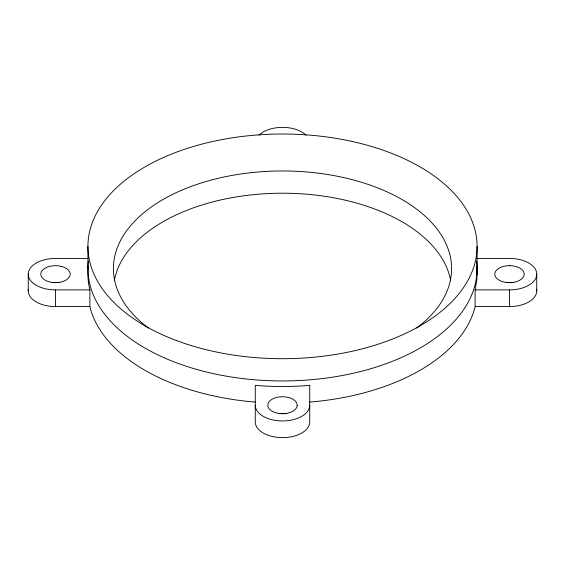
<?xml version="1.0" encoding="UTF-8"?>
<svg xmlns="http://www.w3.org/2000/svg" width="565" height="565" viewBox="0 0 565 565"><rect width="100%" height="100%" fill="white"/><g stroke="black" fill="none" stroke-linecap="round" stroke-linejoin="round"><path stroke-width="0.85" d="M477.079 246.361L477.079 274.159L476.818 280.042L475.109 289.887L475.109 306.569L474.685 308.412A194.579 112.343 0 0 1 312.939 401.8L309.74 402.04M52.058 282.585L55.871 282.352A14.704 8.489 0 0 1 59.664 282.705M506.078 282.585L509.898 282.352A14.704 8.489 0 0 1 513.691 282.705M88.126 258.431L55.49 258.431A27.24 15.728 0 0 0 28.25 274.159L28.25 290.841M476.874 258.431L509.51 258.431A27.24 15.728 0 0 1 536.75 274.159L536.75 290.841M28.25 274.159A27.24 15.728 0 0 0 55.49 289.887L89.892 289.887L89.892 306.569L90.315 308.412A194.579 112.343 0 0 0 252.061 401.8L255.26 402.04M475.109 289.887L509.51 289.887A27.24 15.728 0 0 0 536.75 274.159M28.398 289.195A27.24 15.728 0 0 0 55.49 306.569L89.892 306.569M475.109 306.569L509.51 306.569A27.24 15.728 0 0 0 536.602 289.195M89.892 289.887L88.988 285.904A194.579 112.343 0 0 1 88.359 266.602M476.585 266.602L477.079 274.159M509.51 289.887L509.51 306.569M87.921 246.361L87.921 268.601M55.49 289.887L55.49 306.569M279.068 413.651A14.704 8.489 0 0 1 286.674 413.764M114.328 280.636A169.097 97.632 0 0 1 282.5 193.209A169.097 97.632 0 0 1 450.672 280.636M476.641 261.044A194.579 112.343 0 0 1 282.5 380.944A194.579 112.343 0 0 1 88.359 261.044M148.341 328.032A169.097 97.632 0 0 1 168.257 196.62A169.097 97.632 0 0 1 396.743 196.62A169.097 97.632 0 0 1 416.659 328.032M258.911 135.233A27.24 15.728 0 0 1 306.089 135.233M309.74 405.225A27.24 15.728 0 0 1 282.5 420.953A27.24 15.728 0 0 1 255.26 405.225M309.74 385.358L302.84 385.888A194.579 112.343 0 0 1 262.16 385.888L255.26 385.358L255.26 421.907A27.24 15.728 0 0 0 282.5 437.628A27.24 15.728 0 0 0 309.74 421.907L309.74 385.358M58.922 282.415L55.102 282.648A14.704 8.489 0 0 1 42.333 270.374A14.704 8.489 0 0 1 66.995 268.876A14.704 8.489 0 0 1 58.922 282.415M509.898 265.677L506.078 265.903A14.704 8.489 0 0 0 498.005 279.442A14.704 8.489 0 0 0 522.667 277.945A14.704 8.489 0 0 0 509.898 265.677M297.197 405.444L296.795 403.241A14.704 8.489 0 0 0 273.347 398.579A14.704 8.489 0 0 0 275.939 412.817A14.704 8.489 0 0 0 297.197 405.444M176.52 340.575A194.579 112.343 0 0 0 476.818 252.237A194.579 112.343 0 0 0 194.162 146.264A194.579 112.343 0 0 0 176.52 340.575"/></g></svg>
